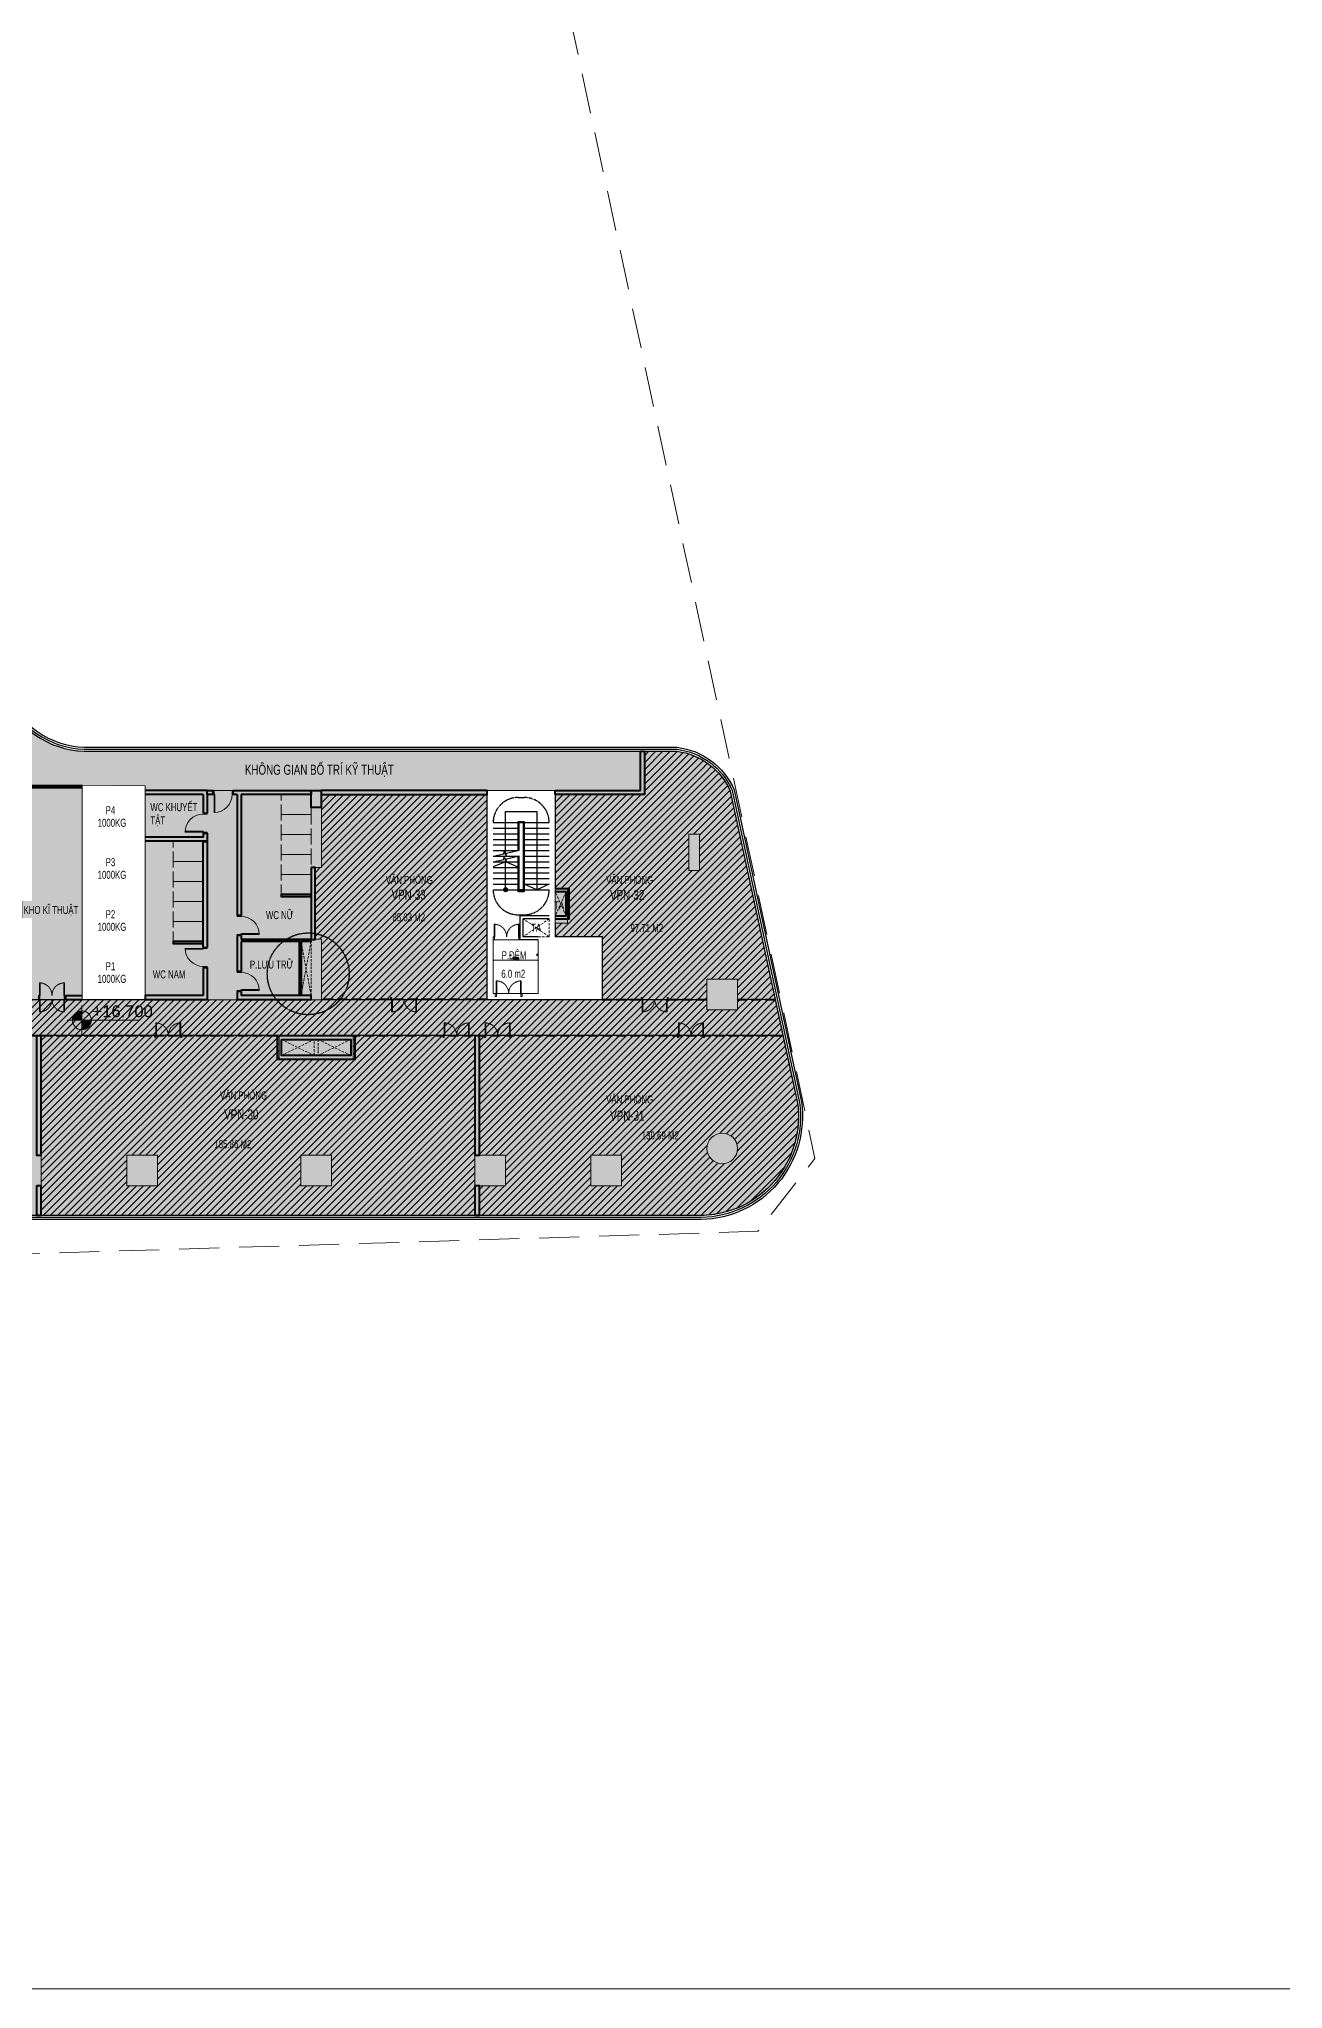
# Model space of a CAD drawing. Header units: millimetres. Extents: x -11451263 to 11578383104, y -507 to 1450429.
# Drawn here: x 12712683 to 12774862, y 983295 to 1080763 of the extents above; entities that cross this region are included whole.
import ezdxf
from ezdxf.enums import TextEntityAlignment as Align

# ---------------------------------------------------------------- set-up
doc = ezdxf.new("R2010")
doc.units = ezdxf.units.MM
doc.header["$MEASUREMENT"] = 0
for name, pattern in [('CENTER2', [1.125, 0.75, -0.125, 0.125, -0.125]), ('DASH', [0.35, 0.25, -0.1]), ('DASH2-1', [3, 2, -1]), ('HIDDEN', [0.375, 0.25, -0.125]), ('Xref_ST_MBDV Cot vach 30.7.2022$0$HIDDEN', [0.375, 0.25, -0.125]), ('Xref_ST_MBDV Cot vach 30.7.2022$0$HIDDEN2', [0.1875, 0.125, -0.0625])]:
    doc.linetypes.add(name, pattern=pattern)
doc.layers.get('0').update_dxf_attribs({"linetype": 'CONTINUOUS', "lineweight": 13})
doc.layers.get('Defpoints').update_dxf_attribs({"color": 5, "linetype": 'CONTINUOUS', "lineweight": 13})
for name, color, linetype in [('A-GLAZ', 135, 'CONTINUOUS'), ('NDT Thoat nuoc rua', 3, 'CENTER2'), ('Xref_ST_MBDV Cot vach 30.7.2022$0$A-FLOR-STRS-ARROW', 8, 'CONTINUOUS'), ('Xref_ST_MBDV Cot vach 30.7.2022$0$KT-Net cot vach', 6, 'CONTINUOUS'), ('Xref_ST_MBDV Cot vach 30.7.2022$0$KT-Net manh', 139, 'CONTINUOUS'), ('Xref_ST_MBDV Cot vach 30.7.2022$0$KT-Text', 7, 'CONTINUOUS'), ('Xref_ST_MBDV Cot vach 30.7.2022$0$KT-Thay', 7, 'CONTINUOUS'), ('Xref_ST_MBDV Cot vach 30.7.2022$0$KT-Tuong', 1, 'CONTINUOUS')]:
    doc.layers.add(name, color=color, linetype=linetype)
for name, color, linetype, lineweight in [('CUA', 37, 'CONTINUOUS', 13), ('DO DIEN TICH THONG THUY', 141, 'CONTINUOUS', 13), ('KT-Chu viet', 255, 'CONTINUOUS', 20), ('KT-Ghi chu', 26, 'CONTINUOUS', 15), ('KT-Kich thuoc', 159, 'CONTINUOUS', 18), ('KT-lomo nuoc', 3, 'HIDDEN', 5), ('KT-Net cat', 1, 'CONTINUOUS', 40), ('KT-Net cua', 87, 'CONTINUOUS', 9), ('KT-Net manh', 251, 'CONTINUOUS', 13), ('KT-Net to mau', 159, 'CONTINUOUS', 18), ('SPE-MEP-HVAC', 140, 'CONTINUOUS', 0), ('Xref_ST_MBDV Cot vach 30.7.2022$0$CUA', 37, 'CONTINUOUS', 13), ('Xref_ST_MBDV Cot vach 30.7.2022$0$KT-Net cua', 87, 'CONTINUOUS', 9), ('Xref_ST_MBDV Cot vach 30.7.2022$0$KT-Net thay', 7, 'CONTINUOUS', 15)]:
    doc.layers.add(name, color=color, linetype=linetype, lineweight=lineweight)
doc.styles.add('font unicode ccu', font='arial.ttf')
doc.styles.add('Xref_ST_MBDV Cot vach 30.7.2022$0$Arial', font='arial.ttf', dxfattribs={"width": 0.7})
doc.styles.add('Xref_ST_MBDV Cot vach 30.7.2022$0$xref.N.Cot vach tang N2$0$DIM', font='vnsimli.shx', dxfattribs={"width": 0.7})
doc.dimstyles.new('Xref_ST_MBDV Cot vach 30.7.2022$0$xref.N.Cot vach tang N2$0$CCU 1-100 A1', dxfattribs={"dimscale": 100, "dimtxt": 2.2, "dimasz": 1, "dimexe": 1, "dimexo": 0, "dimgap": 1, "dimtad": 1, "dimdec": 0, "dimdsep": 46, "dimtxsty": 'Xref_ST_MBDV Cot vach 30.7.2022$0$xref.N.Cot vach tang N2$0$DIM', "dimblk1": 'Xref_ST_MBDV Cot vach 30.7.2022$0$xref.N.Cot vach tang N2$0$_ARCHTICK', "dimblk2": 'Xref_ST_MBDV Cot vach 30.7.2022$0$xref.N.Cot vach tang N2$0$_ARCHTICK', "dimsah": 1, "dimcen": 0, "dimdle": 1, "dimclrd": 256, "dimclre": 256, "dimclrt": 31, "dimadec": 0, "dimazin": 0, "dimtfac": 1, "dimtdec": 0, "dimtix": 1, "dimtmove": 2, "dimatfit": 3, "dimldrblk": 'Xref_ST_MBDV Cot vach 30.7.2022$0$xref.N.Cot vach tang N2$0$_ARCHTICK', "dimfxl": 0, "dimtolj": 1, "dimarcsym": 0})
pattern_1 = [(45, (315000, -5e-07), (-176.7766953, 176.7766953), [])]

# ---------------------------------------------------------------- blocks, each defined once
blk = doc.blocks.new('*U273')
for p, q in [((-1260, 525), (-1300, 525)), ((-1260, 100), (-1300, 100)), ((-1280, 100), (-1280, 525)), ((-90, 525), (-50, 525)), ((-90, 100), (-50, 100)), ((-70, 100), (-70, 525))]:
    blk.add_line(p, q)
for points in [[(-1350, -100), (-1290, -100), (-1290, -40), (-1300, -40), (-1300, 0), (-1350, 0)], [(-1300, 0), (-1260, 0), (-1260, 625), (-1300, 625)], [(-50, 0), (-90, 0), (-90, 625), (-50, 625)], [(0, -100), (-60, -100), (-60, -40), (-50, -40), (-50, 0), (0, 0)]]:
    blk.add_lwpolyline(points, close=True)
at = {"linetype": 'Xref_ST_MBDV Cot vach 30.7.2022$0$HIDDEN2', "ltscale": 200}
for centre, start, end in [((-1300, 0), 0, 89.99996), ((-50, 0), 90.00004, 180)]:
    blk.add_arc(centre, 625, start, end, dxfattribs=at)
blk = doc.blocks.new('210204_1m door')
for points in [[(50, 200), (50, 1100), (90, 1100), (90, 200)], [(0, 0), (50, 0), (50, 200), (0, 200)], [(950, 0), (1000, 0), (1000, 200), (950, 200)]]:
    blk.add_lwpolyline(points, close=True)
at = {"color": 8}
blk.add_arc((50, 200), 900, 0, 90, dxfattribs=at)
blk = doc.blocks.new('nt3-4-5')
at = {"layer": 'KT-Net cat'}
for p, q in [((853366, 29870), (853566, 29870)), ((853366, 27910), (853366, 29870)), ((853566, 29870), (853566, 27710)), ((833206, 27710), (833206, 21670)), ((833406, 27710), (833406, 21670)), ((849105, 27910), (853366, 27910)), ((849105, 27710), (849105, 27910)), ((853566, 27710), (849105, 27710)), ((833206, 20670), (833206, 18870)), ((833406, 20670), (833406, 20470)), ((836905, 20370), (836905, 20470)), ((831506, 20070), (831706, 20070)), ((833406, 20370), (833406, 18870)), ((831506, 19070), (831506, 17670)), ((831506, 19070), (831706, 19070)), ((831706, 19070), (831706, 17470)), ((824630, 17670), (825455, 17670)), ((824630, 17670), (824630, 17470)), ((833206, 17870), (833206, 17470)), ((833406, 17870), (833406, 17670)), ((824630, 17470), (825455, 17470))]:
    blk.add_line(p, q, dxfattribs=at)
at = {"layer": 'KT-Net cat', "linetype": 'DASH', "ltscale": 2000}
for p, q in [((851455, 17470), (853405, 17470)), ((854755, 17470), (856705, 17470)), ((858205, 17470), (860210, 17470)), ((815766, 15670), (860490, 15670))]:
    blk.add_line(p, q, dxfattribs=at)
at = {"layer": 'KT-Net cat'}
for points in [[(832006, 27710), (831706, 27710), (831706, 27910), (832006, 27910)], [(832006, 27710), (832006, 27910)], [(833006, 27710), (833006, 27910)], [(833006, 27910), (836905, 27910), (836905, 27710), (833406, 27710)], [(833206, 27710), (833006, 27710)], [(831506, 20070), (831506, 25370), (831706, 25370), (831706, 20070)], [(833406, 21670), (833206, 21670)], [(833406, 20670), (833206, 20670)], [(836305, 20470), (833406, 20470)], [(836905, 20470), (836305, 20470), (836305, 17670)], [(836305, 20370), (833406, 20370)], [(836905, 20370), (836405, 20370), (836405, 17670)], [(833406, 18870), (833206, 18870)], [(831506, 17670), (828605, 17670), (828605, 17470), (831706, 17470)], [(833406, 17870), (833206, 17870)], [(833206, 17470), (836905, 17470), (836905, 17670), (833406, 17670)]]:
    blk.add_lwpolyline(points, dxfattribs=at)
for points in [[(836905, 27910), (837405, 27910), (837405, 27070), (836905, 27070)], [(845705, 27910), (837405, 27910), (837405, 27710), (845705, 27710)], [(836905, 24070), (836905, 20470), (837105, 20470), (837105, 24070)], [(836905, 22710), (835405, 22710), (835405, 22610), (836905, 22610)], [(831506, 20370), (830006, 20370), (830006, 20270), (831506, 20270)], [(823205, 15670), (823405, 15670), (823405, 9670), (823205, 9670)], [(835225, 15670), (839085, 15670), (839085, 14470), (835225, 14470)], [(845105, 15670), (845305, 15670), (845305, 9670), (845105, 9670)], [(835425, 15470), (838885, 15470), (838885, 14670), (835425, 14670)], [(823205, 8170), (823405, 8170), (823405, 6670), (823205, 6670)], [(845105, 8170), (845305, 8170), (845305, 6670), (845105, 6670)]]:
    blk.add_lwpolyline(points, close=True, dxfattribs=at)
at = {"layer": 'KT-Net cat', "linetype": 'DASH', "ltscale": 2000}
blk.add_lwpolyline([(845705, 17470), (837405, 17470)], dxfattribs=at)
at = {"layer": 'KT-Net manh', "linetype": 'DASH', "ltscale": 2000}
for points in [[(836905, 26710), (835405, 26710), (835405, 27710), (836905, 27710)], [(836905, 25710), (835405, 25710), (835405, 26710), (836905, 26710)], [(831506, 24370), (830006, 24370), (830006, 25370), (831506, 25370)], [(836905, 24710), (835405, 24710), (835405, 25710), (836905, 25710)], [(831506, 23370), (830006, 23370), (830006, 24370), (831506, 24370)], [(836905, 23710), (835405, 23710), (835405, 24710), (836905, 24710)], [(836905, 22710), (835405, 22710), (835405, 23710), (836905, 23710)], [(831506, 22370), (830006, 22370), (830006, 23370), (831506, 23370)], [(831506, 21370), (830006, 21370), (830006, 22370), (831506, 22370)], [(831506, 20370), (830006, 20370), (830006, 21370), (831506, 21370)]]:
    blk.add_lwpolyline(points, close=True, dxfattribs=at)
at = {"layer": 'Xref_ST_MBDV Cot vach 30.7.2022$0$KT-Net manh'}
blk.add_line((846549, 23009), (846530, 22950), dxfattribs=at)
blk.add_line((846549, 23009), (846530, 22950), dxfattribs=at)
at = {"layer": 'CUA'}
for p, xscale, rotation in [((832006, 27910), -1, 180), ((833206, 20670), -1, 270), ((831706, 20070), -1.000000000000007, 90), ((833206, 17870), -1, 270)]:
    blk.add_blockref('210204_1m door', p, dxfattribs=dict(at, xscale=xscale, rotation=rotation))
at = {"layer": 'CUA', "xscale": -1}
for p in [(823280, 17670), (829089, 15670), (843505, 15670), (855218, 15670)]:
    blk.add_blockref('*U273', p, dxfattribs=at)
at = {"layer": 'CUA', "rotation": 180}
for p in [(823280, 17470), (840880, 17470), (853405, 17470)]:
    blk.add_blockref('*U273', p, dxfattribs=at)
at = {"layer": 'CUA'}
blk.add_blockref('*U273', (846905, 15670), dxfattribs=at)
at = {"layer": 'KT-Chu viet', "char_height": 400, "attachment_point": 2, "style": 'Xref_ST_MBDV Cot vach 30.7.2022$0$Arial'}
for s, insert in [('WC NỮ', (835337, 21882)), ('P.LƯU TRỮ', (834928, 19414)), ('WC NAM ', (829810, 18919))]:
    blk.add_mtext(s, dxfattribs=dict(at, insert=insert))
at = {"layer": 'Xref_ST_MBDV Cot vach 30.7.2022$0$KT-Text', "style": 'Xref_ST_MBDV Cot vach 30.7.2022$0$Arial', "width": 0.7}
for s, p in [('1000KG', (826237, 26098)), ('P4', (826637, 26728)), ('P3', (826637, 24128)), ('1000KG', (826237, 23498)), ('P2', (826637, 21528)), ('1000KG', (826237, 20898)), ('1000KG', (826237, 18298)), ('P1', (826637, 18928))]:
    blk.add_text(s, height=400, dxfattribs=at).set_placement(p)
blk.add_text('KHO KĨ THUẬT', height=400, dxfattribs=at).set_placement((823903, 21740), align=Align.CENTER)
blk = doc.blocks.new('CAODOSAN')
at = {"layer": 'KT-Ghi chu'}
h = blk.add_hatch(color=256, dxfattribs=at)
edge = h.paths.add_edge_path()
edge.add_ellipse((286, 0), major_axis=(130, 130), ratio=1, start_angle=45, end_angle=135)
edge.add_line((102, 0), (286, 0))
edge.add_line((286, 0), (286, 184))
h = blk.add_hatch(color=256, dxfattribs=at)
edge = h.paths.add_edge_path()
edge.add_ellipse((286, 0), major_axis=(130, 130), ratio=1, start_angle=225, end_angle=315)
edge.add_line((469, 0), (286, 0))
edge.add_line((286, 0), (286, -184))
for p, q in [((286, 286), (286, -286)), ((1407, 0), (0, 0))]:
    blk.add_line(p, q, dxfattribs=at)
blk.add_circle((286, 0), 184, dxfattribs=at)
at = {"style": 'font unicode ccu'}
for tag, p in [('FL', (493, 59)), ('SL', (490, -292))]:
    blk.add_attdef(tag, p, '', height=230, dxfattribs=at)
blk = doc.blocks.new('*U429')
at = {"linetype": 'HIDDEN', "ltscale": 500}
for p, q in [((-532, 1541), (756, 261)), ((224, 1802), (0, 0))]:
    blk.add_line(p, q, dxfattribs=at)
blk.add_lwpolyline([(-532, 1541), (224, 1802), (756, 261), (0, 0)], close=True, dxfattribs=at)
blk = doc.blocks.new('*U430')
at = {"linetype": 'HIDDEN', "ltscale": 500}
for p, q in [((-424, 1229), (851, 294)), ((427, 1523), (0, 0))]:
    blk.add_line(p, q, dxfattribs=at)
blk.add_lwpolyline([(-424, 1229), (427, 1523), (851, 294), (0, 0)], close=True, dxfattribs=at)
blk = doc.blocks.new('*U431')
at = {"linetype": 'HIDDEN', "ltscale": 500}
for p, q in [((-179, 520), (1134, 392)), ((955, 911), (0, 0))]:
    blk.add_line(p, q, dxfattribs=at)
blk.add_lwpolyline([(-179, 520), (955, 911), (1134, 392), (0, 0)], close=True, dxfattribs=at)
blk = doc.blocks.new('*U274')
for p, q in [((-1260, 525), (-1300, 525)), ((-1260, 100), (-1300, 100)), ((-1280, 100), (-1280, 525)), ((-90, 525), (-50, 525)), ((-90, 100), (-50, 100)), ((-70, 100), (-70, 525))]:
    blk.add_line(p, q)
for points in [[(-1350, -150), (-1290, -150), (-1290, -40), (-1300, -40), (-1300, 0), (-1350, 0)], [(-1300, 0), (-1260, 0), (-1260, 625), (-1300, 625)], [(-50, 0), (-90, 0), (-90, 625), (-50, 625)], [(0, -150), (-60, -150), (-60, -40), (-50, -40), (-50, 0), (0, 0)]]:
    blk.add_lwpolyline(points, close=True)
at = {"linetype": 'Xref_ST_MBDV Cot vach 30.7.2022$0$HIDDEN2', "ltscale": 200}
for centre, start, end in [((-1300, 0), 0, 89.99996), ((-50, 0), 90.00004, 180)]:
    blk.add_arc(centre, 625, start, end, dxfattribs=at)
blk = doc.blocks.new('Xref_ST_MBDV Cot vach 30.7.2022$0$xref.N.Cot vach tang N2$0$_Open90')
at = {"color": 0, "linetype": 'ByBlock', "lineweight": -2}
for p, q in [((0, 0), (-1, 0)), ((-0.5, 0.5), (0, 0)), ((0, 0), (-0.5, -0.5))]:
    blk.add_line(p, q, dxfattribs=at)
blk = doc.blocks.new('*D375')
at = {"layer": 'Defpoints', "color": 5, "transparency": 16777216}
for p, q in [((433237, -379078), (433237, -379340)), ((435487, -379078), (435487, -379340)), ((435437, -379290), (433287, -379290))]:
    blk.add_line(p, q, dxfattribs=at)
at = {"layer": 'Defpoints', "color": 0, "transparency": 16777216}
for p in [(433237, -379078), (435487, -379078), (433237, -379290)]:
    blk.add_point(p, dxfattribs=at)
at = {"layer": 'Defpoints', "color": 5, "transparency": 16777216, "xscale": 50, "yscale": 50, "zscale": 50, "rotation": 180}
blk.add_blockref('Xref_ST_MBDV Cot vach 30.7.2022$0$xref.N.Cot vach tang N2$0$_Open90', (433237, -379290), dxfattribs=at)
at = {"layer": 'Defpoints', "color": 5, "transparency": 16777216, "xscale": 50, "yscale": 50, "zscale": 50}
blk.add_blockref('Xref_ST_MBDV Cot vach 30.7.2022$0$xref.N.Cot vach tang N2$0$_Open90', (435487, -379290), dxfattribs=at)
at = {"layer": 'Defpoints', "color": 5, "transparency": 16777216, "insert": (434362, -379185), "char_height": 110, "attachment_point": 5, "style": 'Xref_ST_MBDV Cot vach 30.7.2022$0$xref.N.Cot vach tang N2$0$DIM'}
blk.add_mtext('\\A1;2250', dxfattribs=at)
blk = doc.blocks.new('Xref_ST_MBDV Cot vach 30.7.2022$0$xref.N.Cot vach tang N2$0$_ARCHTICK')
at = {"color": 0, "linetype": 'ByBlock', "const_width": 0.15}
blk.add_lwpolyline([(-0.5, -0.5), (0.5, 0.5)], dxfattribs=at)
blk = doc.blocks.new('WWW')
at = {"layer": 'Defpoints', "linetype": 'DASH2-1', "lineweight": 13, "ltscale": 1000, "flags": 128}
blk.add_lwpolyline([(11429817, 1022160), (11450185, 1019986), (11488616, 1021167), (11491469, 1024811), (11462656, 1159054), (11457975, 1176931), (11455626, 1177745), (11446686, 1170981), (11423167, 1153070), (11399484, 1135983, 0.684877), (11429817, 1022160)], format="xyb", dxfattribs=at)
blk = doc.blocks.new('qweqweqwe')
at = {"true_color": 0x94cce1}
h = blk.add_hatch(color=151, dxfattribs=at)
h.dxf.hatch_style = 1
edge = h.paths.add_edge_path()
edge.add_line((13034092, 1045159), (13034092, 1043199))
edge.add_line((13034092, 1043199), (13029831, 1043199))
edge.add_line((13029831, 1043199), (13029831, 1035889))
edge.add_line((13029831, 1035889), (13032181, 1035889))
edge.add_line((13032181, 1035889), (13032181, 1032759))
edge.add_line((13032181, 1032759), (13026431, 1032759))
edge.add_line((13026431, 1032759), (13026431, 1043199))
edge.add_line((13026431, 1043199), (13018131, 1043199))
edge.add_line((13018131, 1043199), (13009331, 1043199))
edge.add_line((13009331, 1043199), (13009331, 1032759))
edge.add_line((13009331, 1032759), (12997775, 1032759))
edge.add_line((12997775, 1032759), (12993660, 1044677))
edge.add_line((12993660, 1044677), (13002364, 1047682))
edge.add_line((13002364, 1047682), (13002236, 1047958))
edge.add_line((13002236, 1047958), (13000504, 1052964))
edge.add_line((13000504, 1052964), (12996764, 1063777))
edge.add_arc((12993343, 1062582), 3623, 19.24482, 77.73997)
edge.add_line((12994112, 1066123), (12979064, 1070471))
edge.add_arc((12976362, 1044358), 26252, 84.09168, 110.07895)
edge.add_line((12967349, 1069015), (12953313, 1064164))
edge.add_line((12953313, 1064164), (12937918, 1058865))
edge.add_arc((12939043, 1055598), 3455, 108.99275, 207.69015)
edge.add_line((12935983, 1053992), (12943940, 1040614))
edge.add_arc((12946630, 1042214), 3130, 210.74031, 249.86525)
edge.add_line((12945552, 1039275), (12946720, 1038821))
edge.add_arc((12948276, 1043760), 5178, 252.51952, 282.64904)
edge.add_line((12949410, 1038707), (12963719, 1043644))
edge.add_line((12963719, 1043644), (12963423, 1044499))
edge.add_line((12963423, 1044499), (12960790, 1043590))
edge.add_line((12960790, 1043590), (12957657, 1052665))
edge.add_line((12957657, 1052665), (12964368, 1054982))
edge.add_line((12964368, 1054982), (12968838, 1056517))
edge.add_line((12968838, 1056517), (12970902, 1050535))
edge.add_line((12970902, 1050535), (12973740, 1051515))
edge.add_line((12973740, 1051515), (12971676, 1057488))
edge.add_line((12971676, 1057488), (12985661, 1062330))
edge.add_line((12985661, 1062330), (12988579, 1053880))
edge.add_line((12988579, 1053880), (12983281, 1052051))
edge.add_line((12983281, 1052051), (12983011, 1052830))
edge.add_line((12983011, 1052830), (12976772, 1050695))
edge.add_line((12976772, 1050695), (12972163, 1049104))
edge.add_line((12972163, 1049104), (12971588, 1050772))
edge.add_line((12971588, 1050772), (12970902, 1050535))
edge.add_line((12970902, 1050535), (12968838, 1056517))
edge.add_line((12968838, 1056517), (12964368, 1054982))
edge.add_line((12964368, 1054982), (12965413, 1051957))
edge.add_line((12965413, 1051957), (12964373, 1051598))
edge.add_line((12964373, 1051598), (12966650, 1045615))
edge.add_line((12966650, 1045615), (12966462, 1045549))
edge.add_line((12966462, 1045549), (12966757, 1044692))
edge.add_line((12966757, 1044692), (12967062, 1044797))
edge.add_arc((12970614, 1030916), 14329, 63.15882, 104.35085, ccw=False)
edge.add_arc((12970614, 1030916), 14329, 31.65257, 63.15882, ccw=False)
edge.add_line((12982811, 1038435), (12985653, 1030222))
edge.add_line((12985653, 1030222), (12988806, 1031311))
edge.add_line((12988806, 1031311), (12988317, 1032729))
edge.add_line((12988317, 1032729), (12992759, 1034263))
edge.add_line((12992759, 1034263), (12993706, 1031522))
edge.add_line((12993706, 1031522), (12989263, 1029988))
edge.add_line((12989263, 1029988), (12988806, 1031311))
edge.add_line((12988806, 1031311), (12985653, 1030222))
edge.add_line((12985653, 1030222), (12987325, 1025391))
edge.add_arc((12992006, 1026868), 4909, 197.51289, 269.92825)
edge.add_line((12992000, 1021959), (13036781, 1021959))
edge.add_line((13036781, 1021959), (13037280, 1021964))
edge.add_arc((13037048, 1026901), 4942, 272.69132, 368.0842)
edge.add_line((13041941, 1027596), (13038582, 1043175))
edge.add_arc((13035497, 1041814), 3373, 23.81485, 82.75901)
edge.add_line((13035922, 1045159), (13034821, 1045159))
edge.add_line((13034821, 1045159), (13034092, 1045159))
at = {"true_color": 0x6e6e6e}
h = blk.add_hatch(color=8, dxfattribs=at)
h.dxf.hatch_style = 1
edge = h.paths.add_edge_path()
edge.add_line((13003181, 1032759), (13003181, 1043459))
edge.add_line((13003181, 1043459), (13002650, 1043459))
edge.add_line((13002650, 1043459), (13001317, 1047320))
edge.add_line((13001317, 1047320), (13002364, 1047682))
edge.add_arc((13006457, 1049735), 4579, 206.64207, 267.83441)
edge.add_line((13006284, 1045159), (13034292, 1045159))
edge.add_line((13034292, 1045159), (13034292, 1042999))
edge.add_line((13034292, 1042999), (13029831, 1042999))
edge.add_line((13029831, 1042999), (13029831, 1043199))
edge.add_line((13029831, 1043199), (13009331, 1043199))
edge.add_line((13009331, 1043199), (13009331, 1043430))
edge.add_line((13009331, 1043430), (13006181, 1043459))
edge.add_line((13006181, 1043459), (13006181, 1032759))
edge.add_line((13006181, 1032759), (13003181, 1032759))
at = {"elevation": 0}
blk.add_lwpolyline([(12992000, 1021959), (13036781, 1021959), (13037280, 1021964, 0.442058), (13041941, 1027596), (13038582, 1043175, 0.263018), (13035922, 1045159), (13034821, 1045159), (13034092, 1045159), (13034092, 1045159), (13034092, 1043199), (13029831, 1043199), (13029831, 1035889), (13032181, 1035889), (13032181, 1032759), (13026431, 1032759), (13026431, 1043199), (13018131, 1043199), (13009331, 1043199), (13009331, 1032759), (12997775, 1032759)], format="xyb", dxfattribs=at)
blk.add_lwpolyline([(13003181, 1032759), (13003181, 1043459), (13002650, 1043459), (13001317, 1047320), (13002364, 1047682, 0.273533), (13006284, 1045159), (13034292, 1045159), (13034292, 1042999), (13029831, 1042999), (13029831, 1043199), (13009331, 1043199), (13009331, 1043430), (13006181, 1043459), (13006181, 1032759)], format="xyb", close=True, dxfattribs=at)
blk = doc.blocks.new('A$C59794006')
at = {"layer": 'NDT Thoat nuoc rua'}
blk.add_circle((-20694, 8728, -1), 2044, dxfattribs=at)
blk = doc.blocks.new('*U495')
at = {"layer": 'KT-lomo nuoc', "ltscale": 500}
for p, q in [((-1001, 2557), (0, 0)), ((-491, -95), (-510, 2651))]:
    blk.add_line(p, q, dxfattribs=at)
blk.add_lwpolyline([(-491, -95), (-1001, 2557), (-510, 2651), (0, 0)], close=True, dxfattribs=at)
blk = doc.blocks.new('thangkn')
at = {"layer": 'Xref_ST_MBDV Cot vach 30.7.2022$0$KT-Net manh'}
h = blk.add_hatch(color=256, dxfattribs=at)
edge = h.paths.add_edge_path(flags=0)
edge.add_arc((433862.1, -375763.1), 100, 360, 720)
h = blk.add_hatch(color=256, dxfattribs=at)
edge = h.paths.add_edge_path(flags=0)
edge.add_arc((433862.1, -375763.1), 100, 359.999999, 719.999999)
blk.add_hatch(color=256, dxfattribs=at).paths.add_polyline_path([(433831.2, -375858.2), (433893, -375858.2), (433943, -375821.9), (433962.1, -375763.1), (433943, -375704.4), (433893, -375668), (433831.2, -375668), (433781.2, -375704.4), (433762.1, -375763.1), (433781.2, -375821.9)], flags=0)
blk.add_hatch(color=256, dxfattribs=at).paths.add_polyline_path([(433831.2, -375858.2), (433893, -375858.2), (433943, -375821.9), (433962.1, -375763.1), (433943, -375704.4), (433893, -375668), (433831.2, -375668), (433781.2, -375704.4), (433762.1, -375763.1), (433781.2, -375821.9)], flags=0)
at = {"layer": 'Defpoints'}
blk.add_lwpolyline([(435487.1, -378263.1), (433237.1, -378263.1), (433237.1, -380943.1), (435487.1, -380943.1)], close=True, dxfattribs=at)
at = {"layer": 'Xref_ST_MBDV Cot vach 30.7.2022$0$A-FLOR-STRS-ARROW'}
for points in [[(433237.1, -374082.2), (433763.6, -373964.3), (433785.4, -373830.4), (433886, -374069), (433904.5, -373932.7), (434537.1, -373791)], [(433237.1, -374363.1), (433763.6, -374245.2), (433785.4, -374111.4), (433886, -374349.9), (433904.5, -374213.6), (434537.1, -374071.9)]]:
    blk.add_lwpolyline(points, dxfattribs=at)
at = {"layer": 'Xref_ST_MBDV Cot vach 30.7.2022$0$KT-Net cua'}
for p, q in [((412687.1, -370583.1), (409687.1, -370583.1)), ((412687.1, -370612.1), (409687.1, -370612.1)), ((412687.1, -370624.1), (409687.1, -370624.1)), ((412687.1, -370653.1), (409687.1, -370653.1))]:
    blk.add_line(p, q, dxfattribs=at)
at = {"layer": 'Xref_ST_MBDV Cot vach 30.7.2022$0$KT-Net manh'}
for p, q in [((433781.2, -375704.4), (433762.1, -375763.1)), ((433781.2, -375704.4), (433762.1, -375763.1)), ((435437.1, -378971.1), (435437.1, -379070.9))]:
    blk.add_line(p, q, dxfattribs=at)
at = {"layer": 'Xref_ST_MBDV Cot vach 30.7.2022$0$KT-Net manh', "linetype": 'Xref_ST_MBDV Cot vach 30.7.2022$0$HIDDEN'}
for points in [[(433237.1, -372403.1, -0.4141313), (434486.8, -371153.1), (434787.4, -371153.1, -0.4141313), (436037.1, -372403.1, -1.0000292)], [(433237.1, -375763.1, 0.4141313), (434486.8, -377013.1), (434787.4, -377013.1, 0.4141313), (436037.1, -375763.1, 1.0000292)]]:
    blk.add_lwpolyline(points, format="xyb", dxfattribs=at)
at = {"layer": 'Xref_ST_MBDV Cot vach 30.7.2022$0$KT-Net manh'}
for points in [[(433862.1, -374012.2), (433862.1, -373363.1), (433862.1, -373263.1), (433862.1, -371848.2), (435412.1, -371848.2), (435412.1, -375763.1)], [(434487.1, -374634), (433862.1, -374363.1), (433237.1, -374613.1)], [(433862.1, -375763.1), (433862.1, -374293.1)], [(436037.1, -375483.1), (435412.1, -375763.1), (434787.1, -375483.1)], [(435437.1, -378971.1), (435487.1, -378971.1)], [(435442.1, -379067), (435442.1, -378976.1), (435487.1, -378976.1)]]:
    blk.add_lwpolyline(points, dxfattribs=at)
blk.add_circle((433862.1, -375763.1), 100, dxfattribs=at)
blk.add_circle((433862.1, -375763.1), 100, dxfattribs=at)
at = {"layer": 'Xref_ST_MBDV Cot vach 30.7.2022$0$KT-Net thay'}
for p, q in [((412687.1, -370543.1), (409687.1, -370543.1)), ((412687.1, -370693.1), (409687.1, -370693.1))]:
    blk.add_line(p, q, dxfattribs=at)
at = {"layer": 'Xref_ST_MBDV Cot vach 30.7.2022$0$KT-Thay', "extrusion": (1.28361e-08, 3.72499e-11, 1)}
for p, q in [((433237.1, -372403.1), (434487.1, -372403.1)), ((433237.1, -372683.1), (434487.1, -372683.1)), ((433237.1, -372963.1), (434487.1, -372963.1)), ((433237.1, -373243.1), (434487.1, -373243.1)), ((434787.1, -372403.1), (436037.1, -372403.1)), ((434787.1, -372683.1), (436037.1, -372683.1)), ((434787.1, -372963.1), (436037.1, -372963.1)), ((434787.1, -373243.1), (436037.1, -373243.1)), ((433237.1, -373523.1), (434487.1, -373523.1)), ((433237.1, -373803.1), (434487.1, -373803.1)), ((433237.1, -374083.1), (434487.1, -374083.1)), ((434787.1, -373523.1), (436037.1, -373523.1)), ((434787.1, -373803.1), (436037.1, -373803.1)), ((434787.1, -374083.1), (436037.1, -374083.1)), ((433237.1, -374363.1), (434487.1, -374363.1)), ((433237.1, -374643.1), (434487.1, -374643.1)), ((433237.1, -374923.1), (434487.1, -374923.1)), ((433237.1, -375203.1), (434487.1, -375203.1)), ((434787.1, -374363.1), (436037.1, -374363.1)), ((434787.1, -374643.1), (436037.1, -374643.1)), ((434787.1, -374923.1), (436037.1, -374923.1)), ((434787.1, -375203.1), (436037.1, -375203.1)), ((433237.1, -375483.1), (434487.1, -375483.1)), ((433237.1, -375763.1), (434487.1, -375763.1)), ((434787.1, -375483.1), (436037.1, -375483.1)), ((434787.1, -375763.1), (436037.1, -375763.1))]:
    blk.add_line(p, q, dxfattribs=at)
at = {"layer": 'Xref_ST_MBDV Cot vach 30.7.2022$0$KT-Thay'}
blk.add_line((434737.1, -375763.1), (434537.1, -375763.1), dxfattribs=at)
for points in [[(434487.1, -373802.2), (434487.1, -372353.1), (434787.1, -372353.1), (434787.1, -375863.1), (434487.1, -375863.1), (434487.1, -374083.1)], [(434537.1, -373791), (434537.1, -372403.1), (434737.1, -372403.1), (434737.1, -375813.1), (434537.1, -375813.1), (434537.1, -374071.9)]]:
    blk.add_lwpolyline(points, dxfattribs=at)
at = {"layer": 'Xref_ST_MBDV Cot vach 30.7.2022$0$KT-Tuong'}
for p, q in [((436037.1, -377063.1), (434587.1, -377063.1)), ((434587.1, -378263.1), (434587.1, -377063.1)), ((436037.1, -377213.1), (434737.1, -377213.1)), ((434737.1, -378113.1), (434737.1, -377213.1)), ((435487.1, -378113.1), (434737.1, -378113.1)), ((435487.1, -378263.1), (434587.1, -378263.1))]:
    blk.add_line(p, q, dxfattribs=at)
at = {"layer": 'Xref_ST_MBDV Cot vach 30.7.2022$0$CUA', "xscale": -1}
for p in [(433237.1, -378113.1), (433337.1, -380943.1)]:
    blk.add_blockref('*U274', p, dxfattribs=at)
at = {"layer": 'Xref_ST_MBDV Cot vach 30.7.2022$0$KT-Text', "style": 'Xref_ST_MBDV Cot vach 30.7.2022$0$Arial', "width": 0.7}
for s, p in [('TA', (436538.8, -376748.4)), ('TA', (435388.7, -377856.4)), ('P.ĐỆM', (434281, -379235.1))]:
    blk.add_text(s, height=400, rotation=360, dxfattribs=at).set_placement(p, align=Align.CENTER)
at = {"layer": 'Xref_ST_MBDV Cot vach 30.7.2022$0$KT-Text', "color": 1, "style": 'Xref_ST_MBDV Cot vach 30.7.2022$0$Arial', "width": 0.7}
blk.add_text('6.0 m2', height=400, rotation=360, dxfattribs=at).set_placement((434243.2, -380161.6), align=Align.CENTER)
at = {"layer": 'Defpoints', "color": 5}
dim = blk.add_linear_dim(base=(433237.1, -379289.9), p1=(435487.1, -379078.1), p2=(433237.1, -379078.1), angle=360, dimstyle='Xref_ST_MBDV Cot vach 30.7.2022$0$xref.N.Cot vach tang N2$0$CCU 1-100 A1', override={"dimscale": 50, "dimblk1": 'Xref_ST_MBDV Cot vach 30.7.2022$0$xref.N.Cot vach tang N2$0$_Open90', "dimblk2": 'Xref_ST_MBDV Cot vach 30.7.2022$0$xref.N.Cot vach tang N2$0$_Open90', "dimclrd": 5, "dimclre": 5, "dimclrt": 5, "dimlwd": 65535, "dimlwe": 65535}, dxfattribs=at)
dim.commit()
dim.dimension.update_dxf_attribs({"geometry": '*D375', "text_midpoint": (434362.1, -379184.9)})

msp = doc.modelspace()

# ---------------------------------------------------------------- hatches: boundary and pattern name
at = {"layer": 'DO DIEN TICH THONG THUY'}
h = msp.add_hatch(dxfattribs=at)
h.set_pattern_fill('ANSI31', color=256, scale=2000)
h.set_pattern_definition([(45, (315000, 1e-10), (-176.7766953, 176.7766953), [])])
edge = h.paths.add_edge_path()
edge.add_line((12648986.5, 1046700.1), (12694321.6, 1062351.9))
edge.add_line((12694321.6, 1062351.9), (12702832.7, 1037699.8))
edge.add_line((12702832.7, 1037699.8), (12701603.9, 1037275.6))
edge.add_line((12701603.9, 1037275.6), (12702507.8, 1034657.2))
edge.add_line((12702507.8, 1034657.2), (12703736.7, 1035081.5))
edge.add_line((12703736.7, 1035081.5), (12705154.6, 1030974.3))
edge.add_line((12705154.6, 1030974.3), (12749864, 1030977.5))
edge.add_line((12749864, 1030977.5), (12749482.4, 1032747.5))
edge.add_line((12749482.4, 1032747.5), (12747598.1, 1032744.3))
edge.add_line((12747598.1, 1032744.3), (12747598.1, 1032244.3))
edge.add_line((12747598.1, 1032244.3), (12746068.1, 1032244.3))
edge.add_line((12746068.1, 1032244.3), (12746068.1, 1032744.3))
edge.add_line((12746068.1, 1032744.3), (12706416.1, 1032744.3))
edge.add_line((12706416.1, 1032744.3), (12695417, 1064602.7))
edge.add_line((12695417, 1064602.7), (12650051, 1048940.1))
edge.add_arc((12649298.5, 1048802), 765, -152.28484, 10.401272, ccw=False)
edge.add_line((12648621.3, 1048446.2), (12648055.3, 1048233.7))
edge.add_line((12648055.3, 1048233.7), (12648973.7, 1046692.4))
edge.add_line((12648973.7, 1046692.4), (12648986.5, 1046700.1))
h = msp.add_hatch(dxfattribs=at)
h.set_pattern_fill('ANSI31', color=256, scale=2000)
h.set_pattern_definition(pattern_1)
edge = h.paths.add_edge_path()
edge.add_line((12749479.8, 1032759.3), (12747598.1, 1032759.3))
edge.add_line((12747598.1, 1032759.3), (12747598.1, 1033774.3))
edge.add_line((12747598.1, 1033774.3), (12746068.1, 1033774.3))
edge.add_line((12746068.1, 1033774.3), (12746068.1, 1032759.3))
edge.add_line((12746068.1, 1032759.3), (12740848.1, 1032759.3))
edge.add_line((12740848.1, 1032759.3), (12740848.1, 1035904.3))
edge.add_line((12740848.1, 1035904.3), (12738498.1, 1035904.3))
edge.add_line((12738498.1, 1035904.3), (12738498.1, 1036575.6))
edge.add_line((12738498.1, 1036575.6), (12739099.6, 1036575.6))
edge.add_line((12739099.6, 1036575.6), (12739099.6, 1038304.3))
edge.add_line((12739099.6, 1038304.3), (12738498.1, 1038304.3))
edge.add_line((12738498.1, 1038304.3), (12738498.1, 1042984.3))
edge.add_line((12738498.1, 1042984.3), (12742958.9, 1042984.3))
edge.add_line((12742958.9, 1042984.3), (12742958.9, 1045159.3))
edge.add_line((12742958.9, 1045159.3), (12744573.9, 1045159.3))
edge.add_arc((12744148.8, 1041813.6), 3372.6, 23.814853, 82.759012, ccw=False)
edge.add_line((12747234.3, 1043175.4), (12749479.8, 1032759.3))
h.paths.add_polyline_path([(12745168.1, 1041024.3), (12745698.1, 1041024.3), (12745698.1, 1039194.3), (12745168.1, 1039194.3)], flags=16)
h = msp.add_hatch(dxfattribs=at)
h.set_pattern_fill('ANSI31', color=256, scale=2000)
h.set_pattern_definition(pattern_1)
h.paths.add_polyline_path([(12726798.1, 1042984.3), (12735068.1, 1042984.3), (12735068.1, 1032759.3), (12726798.1, 1032759.3), (12726798.1, 1035774.3), (12726498.1, 1035774.3), (12726498.1, 1039344.3), (12726798.1, 1039344.3)])
h = msp.add_hatch(dxfattribs=at)
h.set_pattern_fill('ANSI31', color=256, scale=2000)
h.set_pattern_definition(pattern_1)
h.paths.add_polyline_path([(12724688.1, 1030959.3), (12724688.1, 1029744.3), (12728378.1, 1029744.3), (12728378.1, 1030959.3), (12734468.1, 1030959.3), (12734468.1, 1021959.3), (12712798.1, 1021959.3), (12712798.1, 1030959.3)])
h.paths.add_polyline_path([(12717068.1, 1024974.3), (12718598.1, 1024974.3), (12718598.1, 1023444.3), (12717068.1, 1023444.3)], flags=16)
h.paths.add_polyline_path([(12725768.1, 1024974.3), (12727298.1, 1024974.3), (12727298.1, 1023444.3), (12725768.1, 1023444.3)], flags=16)
h = msp.add_hatch(dxfattribs=at)
h.set_pattern_fill('ANSI31', color=256, scale=2000)
h.set_pattern_definition(pattern_1)
edge = h.paths.add_edge_path()
edge.add_line((12734698.1, 1030959.3), (12749867.9, 1030959.3))
edge.add_line((12749867.9, 1030959.3), (12750593, 1027595.7))
edge.add_arc((12745700, 1026900.7), 4942.1, -88.987964, 8.084198, ccw=False)
edge.add_line((12745787.3, 1021959.3), (12734698.1, 1021959.3))
edge.add_line((12734698.1, 1021959.3), (12734698.1, 1023444.3))
edge.add_line((12734698.1, 1023444.3), (12735998.1, 1023444.3))
edge.add_line((12735998.1, 1023444.3), (12735998.1, 1024974.3))
edge.add_line((12735998.1, 1024974.3), (12734698.1, 1024974.3))
edge.add_line((12734698.1, 1024974.3), (12734698.1, 1030959.3))
h.paths.add_polyline_path([(12740268.1, 1024974.3), (12741798.1, 1024974.3), (12741798.1, 1023444.3), (12740268.1, 1023444.3)], flags=16)
edge = h.paths.add_edge_path(flags=16)
edge.add_arc((12746833.1, 1025309.3), 765, 0, 360)

# ---------------------------------------------------------------- linework, layer by layer
at = {"layer": 'A-GLAZ'}
msp.add_lwpolyline([(12675934.6, 1069203.3, -0.1140331), (12687754.9, 1070668), (12702813.7, 1066316.9, -0.2604673), (12705604.7, 1063842.3), (12711075.1, 1048030.1, 0.2908633), (12714939.4, 1045359.3), (12744586.4, 1045359.3, -0.2655276), (12747425.5, 1043237.2), (12750790, 1027630.9, -0.4513715), (12745789.1, 1021759.3), (12700651.7, 1021759.3, -0.326781), (12695786.9, 1025328.1), (12691281.1, 1038348.6, 0.3277018), (12675771.6, 1044605.5), (12658116.5, 1038514.4, -0.1330764), (12655305.8, 1038631.8), (12654133.6, 1039088.2, -0.183721), (12652346.9, 1040640.8), (12647876.4, 1048143.1, -0.022157), (12644458.7, 1053898.7, -0.4620919), (12646535.2, 1059064.4), (12675934.6, 1069203.3)], format="xyb", dxfattribs=at)
for points in [[(12675968, 1069109, -0.1139564), (12687735.7, 1070569.5), (12702789.1, 1066219.9, -0.260691), (12705510.2, 1063809.5), (12710981.7, 1047994.3, 0.2911846), (12714937.5, 1045259.3), (12744580.2, 1045259.3, -0.2642993), (12747329.9, 1043206.4), (12750691.5, 1027613.3, -0.4511126), (12745788.2, 1021859.3), (12700651.8, 1021859.3, -0.3268517), (12695881.8, 1025359.5), (12691372, 1038391.8, 0.3279982), (12675742.8, 1044701.4), (12658089, 1038610.7, -0.1326579), (12655339, 1038726.1), (12654169, 1039181.7, -0.1839778), (12652434, 1040690), (12647961.2, 1048196.1, -0.0221628), (12644547.1, 1053945.6, -0.462097), (12646567.4, 1058969.7)], [(12676001.5, 1069014.8, -0.1138794), (12687716.5, 1070470.9), (12702764.6, 1066122.9, -0.2609239), (12705415.8, 1063776.7), (12710888.3, 1047958.5, 0.2914954), (12714935.6, 1045159.3), (12744573.9, 1045159.3, -0.2630175), (12747234.3, 1043175.4), (12750593, 1027595.7, -0.450846), (12745787.3, 1021959.3), (12700651.8, 1021959.3, -0.3269245), (12695976.8, 1025390.9), (12691462.9, 1038434.9, 0.3282915), (12675714.1, 1044797.3), (12658061.7, 1038707, -0.1322275), (12655372.2, 1038820.5), (12654204.3, 1039275.2, -0.1842468), (12652521.1, 1040739.2), (12648046, 1048249.1, -0.0221685), (12644635.4, 1053992.4, -0.4621023), (12646599.6, 1058875)]]:
    msp.add_lwpolyline(points, format="xyb", close=True, dxfattribs=at)
at = {"layer": 'Defpoints'}
msp.add_lwpolyline([(12839737.4, 1206045.3), (12524737.4, 1206045.3), (12524737.4, 983295.3), (12839737.4, 983295.3)], close=True, dxfattribs=at)
at = {"layer": 'DO DIEN TICH THONG THUY'}
for points in [[(12648986.5, 1046700.1), (12694321.6, 1062351.9), (12702832.7, 1037699.8), (12701603.9, 1037275.6), (12702507.8, 1034657.2), (12703736.7, 1035081.5), (12705154.6, 1030974.3), (12749864, 1030977.5), (12749482.4, 1032747.5), (12747598.1, 1032744.3), (12747598.1, 1032244.3), (12746068.1, 1032244.3), (12746068.1, 1032744.3), (12706416.1, 1032744.3), (12695417, 1064602.7), (12650051, 1048940.1, -0.8592715), (12648621.3, 1048446.2), (12648055.3, 1048233.7), (12648973.7, 1046692.4)], [(12734698.1, 1030959.3), (12749867.9, 1030959.3), (12750593, 1027595.7, -0.450846), (12745787.3, 1021959.3), (12734698.1, 1021959.3), (12734698.1, 1023444.3), (12735998.1, 1023444.3), (12735998.1, 1024974.3), (12734698.1, 1024974.3)]]:
    msp.add_lwpolyline(points, format="xyb", close=True, dxfattribs=at)
msp.add_lwpolyline([(12749479.8, 1032759.3), (12747598.1, 1032759.3), (12747598.1, 1033774.3), (12746068.1, 1033774.3), (12746068.1, 1032759.3), (12740848.1, 1032759.3), (12740848.1, 1035904.3), (12738498.1, 1035904.3), (12738498.1, 1036575.6), (12739099.6, 1036575.6), (12739099.6, 1038304.3), (12738498.1, 1038304.3), (12738498.1, 1042984.3), (12742958.9, 1042984.3), (12742958.9, 1045159.3), (12744573.9, 1045159.3, -0.2630175), (12747234.3, 1043175.4), (12749479.8, 1032759.3)], format="xyb", dxfattribs=at)
for points in [[(12726798.1, 1042984.3), (12735068.1, 1042984.3), (12735068.1, 1032759.3), (12726798.1, 1032759.3), (12726798.1, 1035774.3), (12726498.1, 1035774.3), (12726498.1, 1039344.3), (12726798.1, 1039344.3)], [(12745168.1, 1041024.3), (12745698.1, 1041024.3), (12745698.1, 1039194.3), (12745168.1, 1039194.3)], [(12717068.1, 1024974.3), (12718598.1, 1024974.3), (12718598.1, 1023444.3), (12717068.1, 1023444.3)], [(12725768.1, 1024974.3), (12727298.1, 1024974.3), (12727298.1, 1023444.3), (12725768.1, 1023444.3)], [(12740268.1, 1024974.3), (12741798.1, 1024974.3), (12741798.1, 1023444.3), (12740268.1, 1023444.3)]]:
    msp.add_lwpolyline(points, close=True, dxfattribs=at)
msp.add_lwpolyline([(12724688.1, 1030959.3), (12724688.1, 1029744.3), (12728378.1, 1029744.3), (12728378.1, 1030959.3), (12734468.1, 1030959.3), (12734468.1, 1021959.3), (12712798.1, 1021959.3), (12712798.1, 1030959.3), (12724688.1, 1030959.3)], dxfattribs=at)
msp.add_circle((12746833.1, 1025309.3), 765, dxfattribs=at)
at = {"layer": 'KT-Net cat'}
for p, q in [((12720883.4, 1042072.4), (12721083.4, 1042072.4)), ((12720883.4, 1041072.4), (12721083.4, 1041072.4))]:
    msp.add_line(p, q, dxfattribs=at)
for points in [[(12721083.4, 1043199.3), (12717983.1, 1043199.3)], [(12720883.4, 1042999.3), (12717983.1, 1042999.3)], [(12720883.4, 1042999.3), (12720883.4, 1042072.4)], [(12721083.4, 1042999.3), (12721083.4, 1042072.4)], [(12721083.4, 1041072.4), (12721083.4, 1040672.4), (12717983.1, 1040672.4)], [(12720883.4, 1041072.4), (12720883.4, 1040872.4), (12717983.1, 1040872.4)]]:
    msp.add_lwpolyline(points, dxfattribs=at)
at = {"layer": 'KT-Net cat', "elevation": 0}
for points in [[(12738483.1, 1036789.3), (12739183.1, 1036789.4), (12739183.1, 1038289.4), (12738483.1, 1038289.3)], [(12738483.1, 1036939.3), (12739033.1, 1036939.3), (12739033.1, 1038139.3), (12738483.1, 1038139.3)]]:
    msp.add_lwpolyline(points, dxfattribs=at)
at = {"layer": 'KT-Net cua', "elevation": 0}
msp.add_lwpolyline([(12675934.6, 1069203.3, -0.1140331), (12687754.9, 1070668), (12702813.7, 1066316.9, -0.2604673), (12705604.7, 1063842.3), (12711075.1, 1048030.1, 0.2908633), (12714939.4, 1045359.3), (12744586.4, 1045359.3, -0.2655276), (12747425.5, 1043237.2), (12750790, 1027630.9, -0.4513715), (12745789.1, 1021759.3), (12700651.7, 1021759.3, -0.326781), (12695786.9, 1025328.1), (12691281.1, 1038348.6, 0.3277018), (12675771.6, 1044605.5), (12658116.5, 1038514.4, -0.1330764), (12655305.8, 1038631.8), (12654133.6, 1039088.2, -0.183721), (12652346.9, 1040640.8), (12647876.4, 1048143.1, -0.022157), (12644458.7, 1053898.7, -0.4620919), (12646535.2, 1059064.4), (12675934.6, 1069203.3)], format="xyb", dxfattribs=at)

# ---------------------------------------------------------------- block references
at = {"layer": 'CUA', "rotation": 90}
msp.add_blockref('210204_1m door', (12721083.4, 1041072.4), dxfattribs=at)
at = {"layer": 'KT-Kich thuoc'}
msp.add_blockref('WWW', (1260000, 0, 0), dxfattribs=at)
ref = msp.add_blockref('CAODOSAN', (12714093.1, 1031714.6), dxfattribs=dict(at, xscale=2.571428571428571, yscale=2.571428571428571, zscale=2.571428571428571))
ref.add_attrib('FL', '+16.700', (12715362.1, 1031867.3), dxfattribs={"layer": '0', "height": 591.43, "style": 'font unicode ccu'})
at = {"layer": 'KT-lomo nuoc', "linetype": 'HIDDEN', "xscale": -1, "rotation": 10.89765347559021}
msp.add_blockref('*U495', (12725783.1, 1032959.3), dxfattribs=at)
at = {"layer": 'KT-Net cat', "linetype": 'DASH', "ltscale": 2000}
msp.add_blockref('nt3-4-5', (11889377.7, 1015288.9), dxfattribs=at)
at = {"layer": 'KT-Net to mau'}
msp.add_blockref('qweqweqwe', (-291347.9, 0, 0), dxfattribs=at)
at = {"layer": 'NDT Thoat nuoc rua'}
msp.add_blockref('A$C59794006', (12746833.1, 1025309.3, 0), dxfattribs=at)
at = {"layer": 'SPE-MEP-HVAC', "linetype": 'HIDDEN', "ltscale": 1000, "xscale": -1, "rotation": 289.0471379598082}
for name, p in [('*U431', (12738483.1, 1036939.3, 0)), ('*U430', (12736883.1, 1035889.3, 0)), ('*U429', (12724803.1, 1029959.2, 0)), ('*U429', (12726633.1, 1029959.2, 0))]:
    msp.add_blockref(name, p, dxfattribs=at)
at = {"layer": 'Xref_ST_MBDV Cot vach 30.7.2022$0$KT-Net cot vach'}
msp.add_blockref('thangkn', (12302146, 1414002.5), dxfattribs=at)

# ---------------------------------------------------------------- texts
at = {"layer": 'KT-Chu viet', "style": 'Xref_ST_MBDV Cot vach 30.7.2022$0$Arial', "width": 0.7}
msp.add_text('KHÔNG GIAN BỐ TRÍ KỸ THUẬT', height=500, dxfattribs=at).set_placement((12722974.6, 1043989))
at = {"layer": 'KT-Chu viet', "char_height": 400, "style": 'Xref_ST_MBDV Cot vach 30.7.2022$0$Arial'}
for s, insert, width, attachment_point in [('\\W0.7000;WC KHUYẾT TẬT', (12718250.7, 1042567.9), 2663.449, 1), ('85.63 M2', (12731164.8, 1037060.7), 5339.453, 2), ('97.71 M2', (12743063.9, 1036525.2), 5339.453, 2), ('185.86 M2', (12722376.3, 1025722.1), 5339.453, 2), ('130.69 M2', (12743737.5, 1026159.4), 5339.453, 2)]:
    msp.add_mtext(s, dxfattribs=dict(at, insert=insert, width=width, attachment_point=attachment_point))
at = {"layer": 'KT-Chu viet', "char_height": 400, "attachment_point": 2, "style": 'Xref_ST_MBDV Cot vach 30.7.2022$0$Arial'}
for s, insert in [('VĂN PHÒNG ', (12731193, 1038930.5)), ('VĂN PHÒNG ', (12742204.7, 1038930.5)), ('VĂN PHÒNG', (12722909.6, 1028158.4)), ('VĂN PHÒNG ', (12742204.7, 1027958.5))]:
    msp.add_mtext(s, dxfattribs=dict(at, insert=insert))
at = {"layer": 'KT-Chu viet', "color": 124, "char_height": 500, "width": 5339.453, "attachment_point": 2, "style": 'Xref_ST_MBDV Cot vach 30.7.2022$0$Arial'}
for s, insert in [('VP{\\fArial|b0|i0|c163|p34;N}-{\\fArial|b0|i0|c163|p34;33}', (12731160, 1038240.5)), ('VP{\\fArial|b0|i0|c163|p34;N}-{\\fArial|b0|i0|c163|p34;32}', (12742083, 1038224)), ('VP{\\fArial|b0|i0|c163|p34;N}-{\\fArial|b0|i0|c163|p34;30}', (12722794, 1027258.3)), ('VP{\\fArial|b0|i0|c163|p34;N}-{\\fArial|b0|i0|c163|p34;31}', (12742088.6, 1027195.2))]:
    msp.add_mtext(s, dxfattribs=dict(at, insert=insert))

doc.saveas('drawing.dxf')
